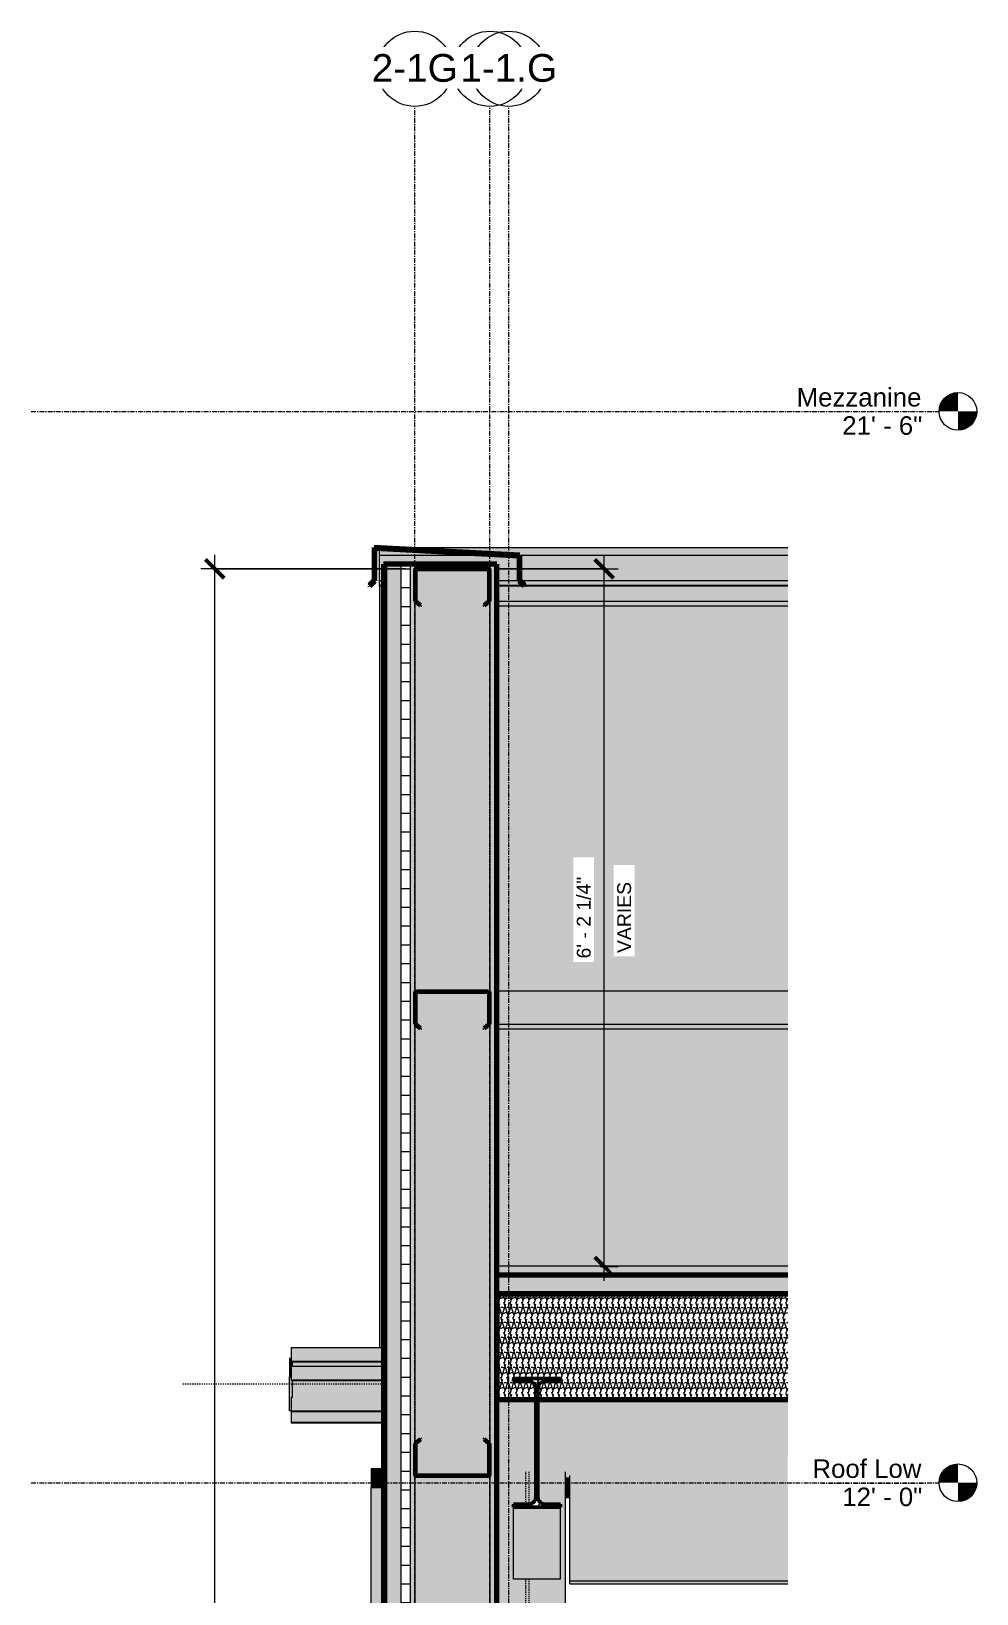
# Model space of a CAD drawing. Header units: inches. Extents: x -22111 to -21582, y -54 to 300.
# Drawn here: x -21682.4 to -21581.7, y 132.2 to 298.4 of the extents above; entities that cross this region are included whole.
import ezdxf

# ---------------------------------------------------------------- set-up
doc = ezdxf.new("R2010")
doc.units = ezdxf.units.IN
doc.header["$MEASUREMENT"] = 0
for name, pattern in [('Dash', [0.25, 0.125, -0.125]), ('Grid Line 1_2_', [0.875, 0.5, -0.125, 0.125, -0.125]), ('Hidden 1_8_', [0.1875, 0.125, -0.0625])]:
    doc.linetypes.add(name, pattern=pattern)
for name, color, linetype, lineweight in [('A-ANNO-DIMS', 211, 'Continuous', 9), ('A-ANNO-DIMS-16', 211, 'Continuous', 9), ('A-CLNG', 13, 'Continuous', 18), ('A-CLNG-PATT', 13, 'Continuous', 70), ('A-DETL', 90, 'Continuous', 9), ('A-FLOR-LEVL', 51, 'Continuous', 9), ('A-GENM', 13, 'Continuous', 9), ('A-GLAZ-CWMG', 51, 'Continuous', 9), ('A-ROOF', 132, 'Continuous', 18), ('A-WALL', 113, 'Continuous', 18), ('A-WALL-PATT', 111, 'Continuous', 70), ('L-SITE-WALL', 31, 'Continuous', 18), ('S-BEAM', 12, 'Continuous', 9), ('S-COLS', 52, 'Continuous', 9), ('S-GRID', 1, 'Continuous', 9), ('S-GRID-IDEN', 1, 'Continuous', 9)]:
    doc.layers.add(name, color=color, linetype=linetype, lineweight=lineweight)
doc.styles.add('Arial', font='arial.ttf', dxfattribs={"height": 1.967066})
doc.styles.add('Arial_1', font='arial.ttf', dxfattribs={"height": 1.475299})
doc.styles.add('Arial_2', font='arial.ttf', dxfattribs={"height": 2.950599})
doc.dimstyles.new('Linear_-_3_32__Arial', dxfattribs={"dimscale": 12, "dimtxt": 1.5, "dimasz": 0.166667, "dimexe": 0.125, "dimexo": 0.083333, "dimgap": 0.083333, "dimtad": 1, "dimdec": 4, "dimrnd": 0.0625, "dimzin": 1, "dimdsep": 46, "dimlunit": 4, "dimtxsty": 'Arial_1', "dimblk1": 'OBLIQUE', "dimblk2": 'OBLIQUE', "dimsah": 1, "dimcen": 0.09, "dimdle": 0.125, "dimazin": 0, "dimtfac": 1, "dimtdec": 4, "dimtix": 1, "dimtmove": 0, "dimatfit": 3, "dimfxl": 1, "dimtvp": 1, "dimtfill": 1, "dimfrac": 2, "dimtolj": 1, "dimtzin": 0, "dimarcsym": 2})
doc.dimstyles.new('Linear_-_3_32__Arial_2', dxfattribs={"dimscale": 12, "dimtxt": 1.5, "dimasz": 0.166667, "dimexe": 0.125, "dimexo": 0.083333, "dimgap": 0.083333, "dimtad": 1, "dimdec": 4, "dimrnd": 0.0625, "dimzin": 1, "dimdsep": 46, "dimlunit": 4, "dimtxsty": 'Arial_1', "dimblk1": 'OBLIQUE', "dimblk2": 'OBLIQUE', "dimsah": 1, "dimcen": 0.09, "dimdle": 0.125, "dimazin": 0, "dimtfac": 1, "dimtdec": 4, "dimtix": 1, "dimtmove": 0, "dimatfit": 3, "dimfxl": 1, "dimtvp": 1, "dimtfill": 1, "dimfrac": 2, "dimtolj": 1, "dimtzin": 0, "dimarcsym": 2})
pattern_1 = [(45, (-30731.112, 67.247), (-1.5839192, 1.5839192), []), (45, (-30731.112, 69.647), (-1.5839192, 1.5839192), [])]
pattern_2 = [(161.57, (-30731.032, 67.327), (-0.6397287956, 0.0002609723), [0, -4.554, 0.506, 0]), (18.43, (-30731.192, 67.327), (-0.6397287956, -0.0002609723), [0, -4.554, 0.506, 0]), (108.43, (-30731.032, 67.327), (0.320200546, -1.599823931), [1.518, -3.542]), (71.57, (-30731.192, 67.327), (0.320200546, 1.599823931), [1.518, -3.542])]

# ---------------------------------------------------------------- blocks, each defined once
blk = doc.blocks.new('Inner panel_Inn_ Callout 40')
at = {"layer": 'A-GENM'}
for points in [[(-26284.7, 150.41), (-26284.7, 151.55), (-26294.52, 151.55), (-26294.52, 150.41), (-26289.99, 150.41)], [(-26289.99, 150.35), (-26284.7, 150.35), (-26284.7, 150.41), (-26294.52, 150.41), (-26294.52, 150.35)]]:
    blk.add_hatch(color=9, dxfattribs=at).paths.add_polyline_path(points, flags=0)
at = {"layer": 'A-GENM', "color": 161}
for p, q in [((-26294.52, 150.41), (-26294.52, 151.55)), ((-26294.52, 150.35), (-26294.52, 150.41)), ((-26284.7, 150.41), (-26294.52, 150.41)), ((-26284.7, 150.35), (-26294.52, 150.35))]:
    blk.add_line(p, q, dxfattribs=at)
blk = doc.blocks.new('Inner panel_Inn_ Callout 41')
at = {"layer": 'A-GENM'}
for points in [[(-26284.7, 151.61), (-26284.7, 153.09), (-26294.39, 153.09), (-26294.39, 153.11), (-26294.52, 153.11), (-26294.52, 151.61), (-26289.99, 151.61)], [(-26289.99, 151.55), (-26284.7, 151.55), (-26284.7, 151.61), (-26294.52, 151.61), (-26294.52, 151.55)]]:
    blk.add_hatch(color=9, dxfattribs=at).paths.add_polyline_path(points, flags=0)
at = {"layer": 'A-GENM', "color": 161}
for p, q in [((-26294.52, 151.61), (-26294.52, 153.11)), ((-26294.52, 153.11), (-26294.39, 153.11)), ((-26294.52, 151.55), (-26294.52, 151.61)), ((-26284.7, 151.61), (-26294.52, 151.61)), ((-26284.7, 151.55), (-26294.52, 151.55))]:
    blk.add_line(p, q, dxfattribs=at)
blk = doc.blocks.new('Inner panel_Inn_ Callout 42')
at = {"layer": 'A-GENM'}
for points in [[(-26289.99, 154.9), (-26284.7, 154.9), (-26284.7, 156.4), (-26294.52, 156.4), (-26294.52, 154.9)], [(-26289.99, 154.84), (-26284.7, 154.84), (-26284.7, 154.9), (-26294.52, 154.9), (-26294.52, 154.84)]]:
    blk.add_hatch(color=9, dxfattribs=at).paths.add_polyline_path(points, flags=0)
at = {"layer": 'A-GENM', "color": 161}
for p, q in [((-26294.52, 154.9), (-26294.52, 156.4)), ((-26294.52, 156.4), (-26284.7, 156.4)), ((-26294.52, 154.84), (-26294.52, 154.9)), ((-26284.7, 154.9), (-26294.52, 154.9)), ((-26284.7, 154.84), (-26294.52, 154.84))]:
    blk.add_line(p, q, dxfattribs=at)
blk = doc.blocks.new('Inner panel_Inn_ Callout 43')
at = {"layer": 'A-GENM'}
for points in [[(-26289.99, 156.9), (-26284.7, 156.9), (-26284.7, 158.4), (-26294.52, 158.4), (-26294.52, 156.9)], [(-26289.99, 156.83), (-26284.7, 156.83), (-26284.7, 156.9), (-26294.52, 156.9), (-26294.52, 156.83)]]:
    blk.add_hatch(color=9, dxfattribs=at).paths.add_polyline_path(points, flags=0)
at = {"layer": 'A-GENM', "color": 161}
for p, q in [((-26294.52, 156.9), (-26294.52, 158.4)), ((-26294.52, 158.4), (-26284.7, 158.4)), ((-26294.52, 156.83), (-26294.52, 156.9)), ((-26284.7, 156.9), (-26294.52, 156.9)), ((-26284.7, 156.83), (-26294.52, 156.83))]:
    blk.add_line(p, q, dxfattribs=at)
blk = doc.blocks.new('Generic Models _ Callout 40')
at = {"layer": 'A-GENM'}
for points in [[(-26294.71, 155.29), (-26294.52, 155.3), (-26294.52, 155.36), (-26294.65, 155.36), (-26294.65, 157.17), (-26294.52, 157.17), (-26294.52, 157.23), (-26294.71, 157.23)], [(-26294.65, 155.36), (-26294.52, 155.36), (-26294.52, 156.4), (-26294.39, 156.4), (-26294.39, 156.83), (-26294.52, 156.83), (-26294.52, 157.17), (-26294.65, 157.17), (-26294.65, 156.25)], [(-26294.71, 151.65), (-26294.52, 151.65), (-26294.52, 153.11), (-26294.39, 153.11), (-26294.39, 154.84), (-26294.52, 154.84), (-26294.52, 155.29), (-26294.71, 155.29), (-26294.71, 151.76)]]:
    blk.add_hatch(color=50, dxfattribs=at).paths.add_polyline_path(points, flags=0)
at = {"layer": 'A-GENM', "color": 161}
for p, q in [((-26294.52, 157.23), (-26294.71, 157.23)), ((-26294.71, 157.23), (-26294.71, 155.29)), ((-26294.65, 155.36), (-26294.65, 157.17)), ((-26294.65, 157.17), (-26294.52, 157.17)), ((-26294.71, 155.29), (-26294.52, 155.29)), ((-26294.71, 151.65), (-26294.71, 155.29)), ((-26294.52, 155.36), (-26294.65, 155.36)), ((-26294.52, 151.65), (-26294.71, 151.65))]:
    blk.add_line(p, q, dxfattribs=at)
blk = doc.blocks.new('detail_Ryan_rvt-3-Section 8 - Callout 4')
at = {"color": 161, "lineweight": 9}
for name in ['Inner panel_Inn_ Callout 43', 'Generic Models _ Callout 40', 'Inner panel_Inn_ Callout 42', 'Inner panel_Inn_ Callout 41', 'Inner panel_Inn_ Callout 40']:
    blk.add_blockref(name, (0, 0), dxfattribs=at)
blk = doc.blocks.new('W-Wide Flange-Column - B2_D-1169473-Section 8 - Callout 4')
at = {"layer": 'S-COLS'}
blk.add_hatch(color=256, dxfattribs=at).paths.add_polyline_path([(-26265.39, 0), (-26265.39, 145.17), (-26268.28, 145.17), (-26268.28, 142.46), (-26268.26, 142.3), (-26268.2, 142.15), (-26268.12, 142.01), (-26268, 141.89), (-26267.86, 141.81), (-26267.71, 141.75), (-26267.55, 141.73), (-26265.89, 141.73), (-26265.89, 133.76), (-26270.89, 133.76), (-26270.89, 141.73), (-26269.23, 141.73), (-26269.07, 141.75), (-26268.92, 141.81), (-26268.78, 141.89), (-26268.66, 142.01), (-26268.58, 142.15), (-26268.52, 142.3), (-26268.51, 142.46), (-26268.51, 145.17), (-26272.64, 145.17), (-26272.64, 0)], flags=0)
at = {"layer": 'S-COLS', "linetype": 'Hidden 1_8_'}
for p, q in [((-26269.55, 141.73), (-26269.55, 145.17)), ((-26269.23, 145.17), (-26269.23, 141.73)), ((-26269.55, 0), (-26269.55, 133.76)), ((-26269.23, 133.76), (-26269.23, 0))]:
    blk.add_line(p, q, dxfattribs=at)
at = {"layer": 'S-COLS'}
blk.add_line((-26265.39, 145.17), (-26265.39, 0), dxfattribs=at)
blk = doc.blocks.new('W-Wide Flange - W14X22-1341277-Section 8 - Callout 4')
at = {"layer": 'S-BEAM'}
h = blk.add_hatch(dxfattribs=at)
h.set_pattern_fill('FP_13', color=256, style=0, pattern_type=2)
h.set_pattern_definition(pattern_1)
h.paths.add_polyline_path([(-26265.89, 141.4), (-26265.89, 141.73), (-26267.55, 141.73), (-26267.71, 141.75), (-26267.86, 141.81), (-26268, 141.89), (-26268.12, 142.01), (-26268.2, 142.15), (-26268.26, 142.3), (-26268.28, 142.46), (-26268.28, 154.05), (-26268.26, 154.21), (-26268.2, 154.36), (-26268.12, 154.5), (-26268, 154.62), (-26267.84, 154.71), (-26267.71, 154.76), (-26267.55, 154.78), (-26265.89, 154.78), (-26265.89, 155.11), (-26270.89, 155.11), (-26270.89, 154.78), (-26269.23, 154.78), (-26269.07, 154.76), (-26268.92, 154.7), (-26268.78, 154.62), (-26268.66, 154.5), (-26268.58, 154.36), (-26268.52, 154.21), (-26268.51, 153.98), (-26268.51, 142.46), (-26268.52, 142.3), (-26268.58, 142.15), (-26268.66, 142.01), (-26268.78, 141.89), (-26268.92, 141.81), (-26269.07, 141.75), (-26269.23, 141.73), (-26270.89, 141.73), (-26270.89, 141.4)], flags=0)
blk.add_hatch(color=256, dxfattribs=at).paths.add_polyline_path([(-26265.89, 133.76), (-26265.89, 141.4), (-26270.89, 141.4), (-26270.89, 133.76)], flags=0)
at = {"layer": 'S-BEAM', "lineweight": 50}
for p, q in [((-26265.89, 155.11), (-26270.89, 155.11)), ((-26270.89, 155.11), (-26270.89, 154.78)), ((-26270.89, 154.78), (-26269.23, 154.78)), ((-26267.55, 154.78), (-26265.89, 154.78)), ((-26265.89, 154.78), (-26265.89, 155.11)), ((-26268.51, 154.05), (-26268.51, 142.46)), ((-26268.28, 142.46), (-26268.28, 154.05)), ((-26269.23, 141.73), (-26270.89, 141.73)), ((-26270.89, 141.73), (-26270.89, 141.4)), ((-26270.89, 141.4), (-26265.89, 141.4)), ((-26265.89, 141.73), (-26267.55, 141.73)), ((-26265.89, 141.4), (-26265.89, 141.73))]:
    blk.add_line(p, q, dxfattribs=at)
at = {"layer": 'S-BEAM'}
for p, q in [((-26270.89, 133.76), (-26270.89, 141.4)), ((-26265.89, 133.76), (-26265.89, 141.4)), ((-26265.89, 133.76), (-26270.89, 133.76))]:
    blk.add_line(p, q, dxfattribs=at)
at = {"layer": 'S-BEAM', "lineweight": 50, "flags": 128}
for points in [[(-26269.23, 154.78), (-26269.07, 154.76), (-26268.92, 154.7), (-26268.78, 154.62), (-26268.66, 154.5), (-26268.58, 154.36), (-26268.52, 154.21), (-26268.51, 154.05)], [(-26268.28, 154.05), (-26268.26, 154.21), (-26268.2, 154.36), (-26268.12, 154.5), (-26268, 154.62), (-26267.86, 154.7), (-26267.71, 154.76), (-26267.55, 154.78)], [(-26268.51, 142.46), (-26268.52, 142.3), (-26268.58, 142.15), (-26268.66, 142.01), (-26268.78, 141.89), (-26268.92, 141.81), (-26269.07, 141.75), (-26269.23, 141.73)], [(-26267.55, 141.73), (-26267.71, 141.75), (-26267.86, 141.81), (-26268, 141.89), (-26268.12, 142.01), (-26268.2, 142.15), (-26268.26, 142.3), (-26268.28, 142.46)]]:
    blk.add_lwpolyline(points, dxfattribs=at)
blk = doc.blocks.new('Rectangular Mullion - Exterior 2_ x 4_5_-1142341-Section 8 - Callout 4')
at = {"layer": 'A-GLAZ-CWMG'}
blk.add_hatch(color=256, dxfattribs=at).paths.add_polyline_path([(-26286.02, 97), (-26284.7, 97), (-26284.7, 143.5), (-26286.02, 143.5), (-26286.02, 123.31)], flags=0)
for p, q in [((-26286.02, 143.5), (-26284.7, 143.5)), ((-26286.02, 97), (-26286.02, 143.5))]:
    blk.add_line(p, q, dxfattribs=at)
blk = doc.blocks.new('Rectangular Mullion - Exterior 2_ x 4_5_-1135297-Section 8 - Callout 4')
at = {"layer": 'A-GLAZ-CWMG'}
blk.add_hatch(color=256, dxfattribs=at).paths.add_polyline_path([(-26286.02, 143.5), (-26284.7, 143.5), (-26284.7, 145.5), (-26286.02, 145.5)], flags=0)
for p, q in [((-26284.7, 145.5), (-26286.02, 145.5)), ((-26286.02, 145.5), (-26286.02, 143.5)), ((-26286.02, 143.5), (-26284.7, 143.5))]:
    blk.add_line(p, q, dxfattribs=at)
blk = doc.blocks.new('W-Wide Flange - W12X19-1278585-Section 8 - Callout 4')
at = {"layer": 'S-BEAM'}
for points in [[(-26257.78, 144.55), (-26241.67, 144.55), (-26241.67, 144.79), (-26264.89, 144.79), (-26264.89, 144.55)], [(-26264.89, 134.1), (-26241.67, 134.1), (-26241.67, 144.55), (-26264.89, 144.55), (-26264.89, 142.19)], [(-26264.89, 133.58), (-26241.67, 133.58), (-26241.67, 134.1), (-26264.89, 134.1), (-26264.89, 133.59)], [(-26264.89, 133.23), (-26241.67, 133.23), (-26241.67, 133.58), (-26264.89, 133.58)]]:
    blk.add_hatch(color=256, dxfattribs=at).paths.add_polyline_path(points, flags=0)
for p, q in [((-26264.89, 144.55), (-26264.89, 144.79)), ((-26264.89, 134.1), (-26264.89, 144.55)), ((-26264.89, 133.58), (-26264.89, 134.1)), ((-26264.89, 133.23), (-26264.89, 133.58)), ((-26264.89, 133.58), (-26241.67, 133.58)), ((-26264.89, 133.23), (-26241.67, 133.23))]:
    blk.add_line(p, q, dxfattribs=at)
blk = doc.blocks.new('Girt_C - 8_D-1355457-Section 8 - Callout 4')
at = {"layer": 'S-BEAM'}
for points in [[(-26272.64, 237.8), (-26241.67, 237.8), (-26241.67, 239.46), (-26272.64, 239.46)], [(-26241.67, 237.31), (-26241.67, 237.8), (-26272.64, 237.8), (-26272.64, 237.31)]]:
    blk.add_hatch(color=256, dxfattribs=at).paths.add_polyline_path(points, flags=0)
for p, q in [((-26272.64, 237.8), (-26241.67, 237.8)), ((-26272.64, 237.31), (-26241.67, 237.31))]:
    blk.add_line(p, q, dxfattribs=at)
blk = doc.blocks.new('Girt_C - 8_D-V7-Section 8 - Callout 4')
at = {"layer": 'S-BEAM'}
for points in [[(-26241.67, 166.87), (-26241.67, 167.05), (-26272.64, 167.05), (-26272.64, 166.87)], [(-26272.64, 166.1), (-26241.67, 166.1), (-26241.67, 166.87), (-26272.64, 166.87)]]:
    blk.add_hatch(color=256, dxfattribs=at).paths.add_polyline_path(points, flags=0)
blk.add_line((-26241.67, 167.05), (-26272.64, 167.05), dxfattribs=at)
blk = doc.blocks.new('Girt_C - 8_D-1253521-Section 8 - Callout 4')
at = {"layer": 'S-BEAM'}
h = blk.add_hatch(dxfattribs=at)
h.set_pattern_fill('FP_13', color=256, style=0, pattern_type=2)
h.set_pattern_definition(pattern_1)
h.paths.add_polyline_path([(-26273.97, 237.31), (-26273.39, 237.8), (-26273.39, 241.11), (-26273.45, 241.24), (-26273.58, 241.3), (-26281.2, 241.3), (-26281.34, 241.24), (-26281.39, 241.11), (-26281.39, 237.8), (-26280.82, 237.31), (-26280.75, 237.4), (-26281.28, 237.85), (-26281.28, 241.11), (-26281.26, 241.17), (-26281.2, 241.19), (-26273.58, 241.19), (-26273.52, 241.17), (-26273.5, 241.11), (-26273.5, 237.85), (-26274.04, 237.4)], flags=0)
at = {"layer": 'S-BEAM', "lineweight": 50}
for p, q in [((-26281.39, 241.11), (-26281.39, 237.8)), ((-26281.28, 237.85), (-26281.28, 241.11)), ((-26273.58, 241.3), (-26281.2, 241.3)), ((-26281.2, 241.19), (-26273.58, 241.19)), ((-26273.5, 241.11), (-26273.5, 237.85)), ((-26273.39, 237.8), (-26273.39, 241.11)), ((-26281.39, 237.8), (-26280.82, 237.31)), ((-26280.75, 237.4), (-26281.28, 237.85)), ((-26273.5, 237.85), (-26274.04, 237.4)), ((-26273.97, 237.31), (-26273.39, 237.8)), ((-26280.82, 237.31), (-26280.75, 237.4)), ((-26274.04, 237.4), (-26273.97, 237.31))]:
    blk.add_line(p, q, dxfattribs=at)
for centre, radius, start, end in [((-26281.2, 241.11), 0.188, 90, 180), ((-26281.2, 241.11), 0.0782, 90, 177.8773), ((-26273.58, 241.11), 0.188, 0, 90), ((-26273.58, 241.11), 0.0782, 3.0424, 90)]:
    blk.add_arc(centre, radius, start, end, dxfattribs=at)
blk = doc.blocks.new('Girt_C - 8_D-1253520-Section 8 - Callout 4')
at = {"layer": 'S-BEAM'}
h = blk.add_hatch(dxfattribs=at)
h.set_pattern_fill('FP_13', color=256, style=0, pattern_type=2)
h.set_pattern_definition(pattern_1)
h.paths.add_polyline_path([(-26273.97, 192.31), (-26273.39, 192.8), (-26273.39, 196.11), (-26273.45, 196.24), (-26273.58, 196.3), (-26281.2, 196.3), (-26281.34, 196.24), (-26281.39, 196.11), (-26281.39, 192.8), (-26280.82, 192.31), (-26280.75, 192.4), (-26281.28, 192.85), (-26281.28, 196.11), (-26281.26, 196.17), (-26281.2, 196.19), (-26273.58, 196.19), (-26273.52, 196.17), (-26273.5, 196.11), (-26273.5, 192.85), (-26274.04, 192.4)], flags=0)
at = {"layer": 'S-BEAM', "lineweight": 50}
for p, q in [((-26273.58, 196.3), (-26281.2, 196.3)), ((-26281.2, 196.19), (-26273.58, 196.19)), ((-26281.39, 196.11), (-26281.39, 192.8)), ((-26281.28, 192.85), (-26281.28, 196.11)), ((-26273.5, 196.11), (-26273.5, 192.85)), ((-26273.39, 192.8), (-26273.39, 196.11)), ((-26281.39, 192.8), (-26280.82, 192.31)), ((-26280.75, 192.4), (-26281.28, 192.85)), ((-26280.82, 192.31), (-26280.75, 192.4)), ((-26273.5, 192.85), (-26274.04, 192.4)), ((-26274.04, 192.4), (-26273.97, 192.31)), ((-26273.97, 192.31), (-26273.39, 192.8))]:
    blk.add_line(p, q, dxfattribs=at)
for centre, radius, start, end in [((-26281.2, 196.11), 0.188, 90, 180), ((-26281.2, 196.11), 0.0782, 90, 177.8773), ((-26273.58, 196.11), 0.188, 0, 90), ((-26273.58, 196.11), 0.0782, 3.0424, 90)]:
    blk.add_arc(centre, radius, start, end, dxfattribs=at)
blk = doc.blocks.new('Girt_C - 8_D-1279677-Section 8 - Callout 4')
at = {"layer": 'S-BEAM'}
h = blk.add_hatch(dxfattribs=at)
h.set_pattern_fill('FP_13', color=256, style=0, pattern_type=2)
h.set_pattern_definition(pattern_1)
h.paths.add_polyline_path([(-26273.58, 144.69), (-26273.45, 144.74), (-26273.39, 144.88), (-26273.39, 148.19), (-26273.96, 148.67), (-26274.04, 148.59), (-26273.5, 148.14), (-26273.5, 144.87), (-26273.52, 144.82), (-26273.58, 144.8), (-26281.2, 144.8), (-26281.26, 144.82), (-26281.28, 144.87), (-26281.28, 148.14), (-26280.74, 148.59), (-26280.81, 148.67), (-26281.39, 148.19), (-26281.39, 144.88), (-26281.34, 144.74), (-26281.2, 144.69), (-26273.88, 144.69)], flags=0)
at = {"layer": 'S-BEAM', "lineweight": 50}
for p, q in [((-26280.81, 148.67), (-26281.39, 148.19)), ((-26281.39, 148.19), (-26281.39, 144.88)), ((-26281.28, 148.14), (-26280.74, 148.59)), ((-26281.28, 144.87), (-26281.28, 148.14)), ((-26280.74, 148.59), (-26280.81, 148.67)), ((-26273.96, 148.67), (-26274.04, 148.59)), ((-26274.04, 148.59), (-26273.5, 148.14)), ((-26273.39, 148.19), (-26273.96, 148.67)), ((-26273.5, 148.14), (-26273.5, 144.87)), ((-26273.39, 144.88), (-26273.39, 148.19)), ((-26273.58, 144.8), (-26281.2, 144.8)), ((-26281.2, 144.69), (-26273.58, 144.69))]:
    blk.add_line(p, q, dxfattribs=at)
for centre, radius, start, end in [((-26281.2, 144.88), 0.187, 180, 270), ((-26281.2, 144.88), 0.0782, 183.0424, 270), ((-26273.58, 144.88), 0.188, 270, 0), ((-26273.58, 144.88), 0.0782, 270, 357.8773)]:
    blk.add_arc(centre, radius, start, end, dxfattribs=at)
blk = doc.blocks.new('Girt_C - 8_D-V8-Section 8 - Callout 4')
at = {"layer": 'S-BEAM'}
for points in [[(-26241.67, 196.11), (-26241.67, 196.3), (-26272.64, 196.3), (-26272.64, 196.11)], [(-26241.67, 192.8), (-26241.67, 196.11), (-26272.64, 196.11), (-26272.64, 192.8)], [(-26241.67, 192.31), (-26241.67, 192.8), (-26272.64, 192.8), (-26272.64, 192.31)]]:
    blk.add_hatch(color=256, dxfattribs=at).paths.add_polyline_path(points, flags=0)
for p, q in [((-26241.67, 196.3), (-26272.64, 196.3)), ((-26272.64, 192.8), (-26241.67, 192.8)), ((-26272.64, 192.31), (-26241.67, 192.31))]:
    blk.add_line(p, q, dxfattribs=at)
blk = doc.blocks.new('Girt_C - 8_D-1253543-Section 8 - Callout 4')
at = {"layer": 'S-BEAM'}
for points in [[(-26264.89, 142.63), (-26264.89, 144.58), (-26265.39, 144.58), (-26265.39, 142.63)], [(-26264.89, 142.44), (-26264.89, 142.63), (-26265.39, 142.63), (-26265.39, 142.44)]]:
    blk.add_hatch(color=256, dxfattribs=at).paths.add_polyline_path(points, flags=0)
blk.add_line((-26265.39, 142.44), (-26264.89, 142.44), dxfattribs=at)
blk = doc.blocks.new('Level - Level Head - Circle-15001-Section 8 - Callout 4')
at = {"layer": 'A-FLOR-LEVL'}
h = blk.add_hatch(color=256, dxfattribs=at)
edge = h.paths.add_edge_path(flags=0)
edge.add_line((-26223.56, 0), (-26225.56, 0))
edge.add_arc((-26223.56, 0), 2, 90, 180, ccw=False)
edge.add_line((-26223.56, 2), (-26223.56, 0))
h = blk.add_hatch(color=256, dxfattribs=at)
edge = h.paths.add_edge_path(flags=0)
edge.add_line((-26223.56, -2), (-26223.56, 0))
edge.add_line((-26223.56, 0), (-26221.56, 0))
edge.add_arc((-26223.56, 0), 2, 270, 360, ccw=False)
blk.add_circle((-26223.56, 0), 2, dxfattribs=at)
blk = doc.blocks.new('Grid - Grid Head - Circle-14747-Section 8 - Callout 4')
at = {"layer": 'S-GRID-IDEN'}
blk.add_circle((-26281.39, 294.45), 4, dxfattribs=at)
blk = doc.blocks.new('DIMBLOCK6-Section 8 - Callout 4')
at = {"layer": 'A-ANNO-DIMS-16'}
for p, q in [((-21662.85, -1.5), (-21662.85, 242.74)), ((-21642.57, 241.24), (-21664.35, 241.24)), ((-21662.85, 241.24), (-21642.57, 241.24)), ((-21663.26, 0), (-21661.35, 0)), ((-21662.85, 0), (-21663.26, 0))]:
    blk.add_line(p, q, dxfattribs=at)
at = {"layer": 'A-ANNO-DIMS-16', "lineweight": 50}
for p, q in [((-21662.85, 241.24), (-21663.85, 242.24)), ((-21662.85, 241.24), (-21661.85, 240.24)), ((-21662.85, 0), (-21663.85, 1)), ((-21662.85, 0), (-21661.85, -1))]:
    blk.add_line(p, q, dxfattribs=at)
at = {"layer": 'A-ANNO-DIMS-16', "color": 0, "insert": (-21665.76, 115.73), "char_height": 1.4753, "width": 11.7415, "attachment_point": 1, "rotation": 90, "line_spacing_factor": 0.938532, "style": 'Arial_1', "bg_fill": 3, "box_fill_scale": 1.25, "bg_fill_color": 0, "bg_fill_transparency": 0}
blk.add_mtext('20\' - 1 1/4"', dxfattribs=at)
blk = doc.blocks.new('_Oblique')
at = {"color": 0, "linetype": 'ByBlock', "lineweight": -2}
blk.add_line((-0.5, -0.5), (0.5, 0.5), dxfattribs=at)
blk = doc.blocks.new('DIMBLOCK7-Section 8 - Callout 4')
at = {"layer": 'A-ANNO-DIMS-16'}
for p, q in [((-21621.41, 165.5), (-21621.41, 242.74)), ((-21632.57, 241.24), (-21619.91, 241.24)), ((-21621.41, 241.24), (-21632.57, 241.24)), ((-21621.82, 167), (-21619.91, 167)), ((-21621.41, 167), (-21621.82, 167))]:
    blk.add_line(p, q, dxfattribs=at)
at = {"layer": 'A-ANNO-DIMS-16', "lineweight": 50}
for p, q in [((-21621.41, 241.24), (-21622.41, 242.24)), ((-21621.41, 241.24), (-21620.41, 240.24)), ((-21621.41, 167), (-21622.41, 168)), ((-21621.41, 167), (-21620.41, 166))]:
    blk.add_line(p, q, dxfattribs=at)
at = {"layer": 'A-ANNO-DIMS-16', "color": 0, "attachment_point": 1, "rotation": 90, "line_spacing_factor": 0.938532, "style": 'Arial_1', "bg_fill": 3, "box_fill_scale": 1.25, "bg_fill_color": 0, "bg_fill_transparency": 0}
for s, insert, char_height, width in [('6\' - 2 1/4"', (-21624.32, 199.79), 1.4753, 10.3846), ('VARIES', (-21620.02, 200.37), 1.475, 9)]:
    blk.add_mtext(s, dxfattribs=dict(at, insert=insert, char_height=char_height, width=width))

msp = doc.modelspace()

# ---------------------------------------------------------------- hatches: boundary and pattern name
at = {"layer": 'A-CLNG-PATT', "lineweight": 9}
h = msp.add_hatch(dxfattribs=at)
h.set_pattern_fill('FP_15', color=256, style=0, pattern_type=2)
h.set_pattern_definition(pattern_2)
h.paths.add_polyline_path([(-21630.03967, 152.85419), (-21601.85126, 152.85419), (-21601.85126, 164.11396), (-21632.82206, 164.11396), (-21632.82206, 152.85419)], flags=0)
at = {"layer": 'A-CLNG-PATT', "lineweight": 5}
h = msp.add_hatch(color=256, dxfattribs=at)
h.paths.add_polyline_path([(-21625.57206, 144.57617), (-21625.07206, 144.57617), (-21625.07206, 144.79194), (-21601.85126, 144.79194), (-21601.85126, 152.85419), (-21628.45706, 152.85419), (-21628.45706, 145.16992), (-21625.57206, 145.16992), (-21625.57206, 144.59424)], flags=0)
h.paths.add_polyline_path([(-21628.68706, 145.16992), (-21628.68706, 152.85419), (-21632.82206, 152.85419), (-21632.82206, 145.16992), (-21630.03967, 145.16992)], flags=0)
at = {"layer": 'A-ROOF'}
msp.add_hatch(color=256, dxfattribs=at).paths.add_polyline_path([(-21632.82206, 164.10094), (-21601.85126, 164.10094), (-21601.85126, 166.10267), (-21632.82206, 166.10267)], flags=0)
at = {"layer": 'A-ROOF', "lineweight": 5}
for points in [[(-21644.88456, 156.39757), (-21644.88456, 156.83469), (-21654.57206, 156.83469), (-21654.57206, 156.39757), (-21650.17426, 156.39757)], [(-21650.17426, 153.09056), (-21644.88456, 153.09056), (-21644.88456, 154.83643), (-21654.57206, 154.83643), (-21654.57206, 153.09056)]]:
    msp.add_hatch(color=256, dxfattribs=at).paths.add_polyline_path(points, flags=0)
at = {"layer": 'A-WALL', "lineweight": 9}
msp.add_hatch(color=256, dxfattribs=at).paths.add_polyline_path([(-21646.34037, 239.45581), (-21645.82206, 239.97411), (-21645.82206, 243.43414), (-21630.44706, 242.62837), (-21630.44706, 239.97411), (-21629.92876, 239.45581), (-21629.88456, 239.5), (-21630.38456, 240), (-21630.38456, 242.68768), (-21645.88456, 243.5), (-21645.88456, 240), (-21646.38456, 239.5)], flags=0)
at = {"layer": 'A-WALL', "lineweight": 5}
h = msp.add_hatch(color=256, dxfattribs=at)
h.paths.add_polyline_path([(-21630.38456, 242.68768), (-21601.85126, 242.68768), (-21601.85126, 243.5), (-21645.32206, 243.5), (-21645.32206, 243.47052), (-21630.44706, 242.69095)], flags=0)
h.paths.add_polyline_path([(-21645.1137, 242.68768), (-21631.57877, 242.68768), (-21645.32206, 243.40793), (-21645.32206, 242.68768)], flags=0)
h = msp.add_hatch(color=256, dxfattribs=at)
h.paths.add_polyline_path([(-21629.88456, 240), (-21601.85126, 240), (-21601.85126, 242.68768), (-21630.38456, 242.68768), (-21630.38456, 240), (-21629.92876, 240)], flags=0)
h.paths.add_polyline_path([(-21644.88456, 240), (-21644.88456, 241.75), (-21632.82206, 241.75), (-21632.82206, 240), (-21630.44706, 240), (-21630.44706, 242.62837), (-21631.57877, 242.68768), (-21645.32206, 242.68768), (-21645.32206, 240)], flags=0)
h = msp.add_hatch(color=256, dxfattribs=at)
h.paths.add_polyline_path([(-21630.38456, 239.5), (-21629.97295, 239.5), (-21630.44706, 239.97411), (-21630.44706, 240), (-21632.82206, 240), (-21632.82206, 239.5), (-21630.44706, 239.5)], flags=0)
h.paths.add_polyline_path([(-21645.32206, 239.5), (-21644.88456, 239.5), (-21644.88456, 240), (-21645.32206, 240)], flags=0)
h.paths.add_polyline_path([(-21601.85126, 239.5), (-21601.85126, 240), (-21630.38456, 240), (-21629.88456, 239.5)], flags=0)
h = msp.add_hatch(color=256, dxfattribs=at)
h.paths.add_polyline_path([(-21629.92876, 239.45581), (-21601.85126, 239.45581), (-21601.85126, 239.5), (-21629.88456, 239.5)], flags=0)
h.paths.add_polyline_path([(-21629.92876, 239.45581), (-21629.97295, 239.5), (-21632.82206, 239.5), (-21632.82206, 239.45581), (-21630.38456, 239.45581)], flags=0)
h.paths.add_polyline_path([(-21644.88456, 239.45581), (-21644.88456, 239.5), (-21645.32206, 239.5), (-21645.32206, 239.45581)], flags=0)
at = {"layer": 'A-WALL-PATT', "lineweight": 9}
h = msp.add_hatch(dxfattribs=at)
h.set_pattern_fill('FP_14', color=256, style=0, pattern_type=2)
h.set_pattern_definition([(0, (-30731.112, 67.247), (0, 2), []), (90, (-30731.112, 67.247), (-2, 1e-16), [])])
h.paths.add_polyline_path([(-21642.07206, 0), (-21642.07206, 241.75), (-21643.07206, 241.75), (-21643.07206, 0)], flags=0)
h = msp.add_hatch(dxfattribs=at)
h.set_pattern_fill('FP_15', color=256, style=0, pattern_type=2)
h.set_pattern_definition(pattern_2)
h.paths.add_polyline_path([(-21633.57206, 0), (-21633.57206, 241.75), (-21641.57206, 241.75), (-21641.57206, 0)], flags=0)
at = {"layer": 'L-SITE-WALL'}
msp.add_hatch(color=256, dxfattribs=at).paths.add_polyline_path([(-21644.57206, 0), (-21644.57206, 241.75), (-21644.88456, 241.75), (-21644.88456, 0)], flags=0)
at = {"layer": 'L-SITE-WALL', "lineweight": 5}
for points in [[(-21643.07206, 0), (-21643.07206, 241.75), (-21644.57206, 241.75), (-21644.57206, 0)], [(-21641.57206, 0), (-21641.57206, 241.75), (-21642.07206, 241.75), (-21642.07206, 0)], [(-21632.82206, 0), (-21632.82206, 241.75), (-21633.57206, 241.75), (-21633.57206, 0)]]:
    msp.add_hatch(color=256, dxfattribs=at).paths.add_polyline_path(points, flags=0)
h = msp.add_hatch(color=256, dxfattribs=at)
h.paths.add_polyline_path([(-21644.88456, 158.39584), (-21644.88456, 239.45581), (-21645.32206, 239.45581), (-21645.32206, 158.39584)], flags=0)
h.paths.add_polyline_path([(-21601.85126, 167.05469), (-21601.85126, 192.31387), (-21632.82206, 192.31387), (-21632.82206, 167.05469)], flags=0)
h.paths.add_polyline_path([(-21601.85126, 196.29688), (-21601.85126, 237.31387), (-21632.82206, 237.31387), (-21632.82206, 196.29688)], flags=0)

# ---------------------------------------------------------------- linework, layer by layer
at = {"layer": 'A-CLNG', "lineweight": 70}
for p, q in [((-21601.85126, 164.11396), (-21632.82206, 164.11396)), ((-21632.82206, 164.11396), (-21632.82206, 152.85419)), ((-21632.82206, 152.85419), (-21601.85126, 152.85419))]:
    msp.add_line(p, q, dxfattribs=at)
at = {"layer": 'A-DETL', "linetype": 'Dash'}
msp.add_line((-21644.88456, 154.50694), (-21666.28192, 154.50694), dxfattribs=at)
at = {"layer": 'A-ROOF', "lineweight": 70}
for p, q in [((-21601.85126, 166.10267), (-21632.82206, 166.10267)), ((-21632.82206, 164.10094), (-21601.85126, 164.10094))]:
    msp.add_line(p, q, dxfattribs=at)
at = {"layer": 'A-ROOF'}
for p, q in [((-21654.57206, 156.39757), (-21654.57206, 156.83469)), ((-21654.57206, 153.09056), (-21654.57206, 154.83643))]:
    msp.add_line(p, q, dxfattribs=at)
at = {"layer": 'A-WALL', "lineweight": 70}
for p, q in [((-21630.38456, 242.68768), (-21645.88456, 243.5)), ((-21645.88456, 243.5), (-21645.88456, 240)), ((-21645.82206, 239.97411), (-21645.82206, 243.43414)), ((-21645.82206, 243.43414), (-21630.44706, 242.62837)), ((-21630.44706, 242.62837), (-21630.44706, 239.97411)), ((-21630.38456, 240), (-21630.38456, 242.68768)), ((-21645.88456, 240), (-21646.38456, 239.5)), ((-21646.38456, 239.5), (-21646.34037, 239.45581)), ((-21646.34037, 239.45581), (-21645.82206, 239.97411)), ((-21630.44706, 239.97411), (-21629.92876, 239.45581)), ((-21629.88456, 239.5), (-21630.38456, 240)), ((-21629.92876, 239.45581), (-21629.88456, 239.5))]:
    msp.add_line(p, q, dxfattribs=at)
at = {"layer": 'A-WALL'}
for p, q in [((-21645.32206, 243.5), (-21601.85126, 243.5)), ((-21645.32206, 243.47052), (-21645.32206, 243.5)), ((-21645.32206, 239.45581), (-21645.32206, 243.40793)), ((-21645.32206, 242.68768), (-21631.57877, 242.68768)), ((-21644.57206, 241.75), (-21644.57206, 0)), ((-21643.07206, 241.75), (-21643.07206, 0)), ((-21642.07206, 241.75), (-21642.07206, 0)), ((-21641.57206, 241.75), (-21641.57206, 0)), ((-21633.57206, 241.75), (-21633.57206, 0)), ((-21630.38456, 242.68768), (-21601.85126, 242.68768)), ((-21645.32206, 240), (-21644.88456, 240)), ((-21645.32206, 239.5), (-21644.88456, 239.5)), ((-21645.32206, 239.45581), (-21644.88456, 239.45581)), ((-21632.82206, 240), (-21630.44706, 240)), ((-21632.82206, 239.5), (-21629.97295, 239.5)), ((-21632.82206, 239.45581), (-21601.85126, 239.45581)), ((-21630.38456, 240), (-21601.85126, 240)), ((-21629.88456, 239.5), (-21601.85126, 239.5))]:
    msp.add_line(p, q, dxfattribs=at)
at = {"layer": 'L-SITE-WALL', "lineweight": 70}
for p, q in [((-21632.82206, 241.75), (-21644.88456, 241.75)), ((-21644.88456, 241.75), (-21644.88456, 0)), ((-21632.82206, 0), (-21632.82206, 241.75))]:
    msp.add_line(p, q, dxfattribs=at)
at = {"layer": 'L-SITE-WALL'}
msp.add_line((-21645.32206, 239.45581), (-21645.32206, 158.39584), dxfattribs=at)
at = {"layer": 'S-GRID', "linetype": 'Grid Line 1_2_'}
for p, q in [((-21641.57206, -43.81753), (-21641.57206, 290.44813)), ((-21641.57206, -43.81753), (-21641.57206, 290.44813)), ((-21633.57206, -43.81753), (-21633.57206, 290.44813)), ((-21631.57206, -43.81753), (-21631.57206, 290.44813))]:
    msp.add_line(p, q, dxfattribs=at)

# ---------------------------------------------------------------- block references
at = {"layer": 'A-FLOR-LEVL'}
for p in [(4639.81816, 258), (4639.81816, 144)]:
    msp.add_blockref('Level - Level Head - Circle-15001-Section 8 - Callout 4', p, dxfattribs=at)
at = {"layer": 'A-GLAZ-CWMG'}
for name in ['Rectangular Mullion - Exterior 2_ x 4_5_-1135297-Section 8 - Callout 4', 'Rectangular Mullion - Exterior 2_ x 4_5_-1142341-Section 8 - Callout 4']:
    msp.add_blockref(name, (4639.81816, 0), dxfattribs=at)
at = {"layer": 'S-BEAM'}
for name in ['Girt_C - 8_D-1253521-Section 8 - Callout 4', 'Girt_C - 8_D-1355457-Section 8 - Callout 4', 'Girt_C - 8_D-1253520-Section 8 - Callout 4', 'Girt_C - 8_D-V8-Section 8 - Callout 4', 'Girt_C - 8_D-V7-Section 8 - Callout 4', 'W-Wide Flange - W14X22-1341277-Section 8 - Callout 4', 'Girt_C - 8_D-1279677-Section 8 - Callout 4', 'W-Wide Flange - W12X19-1278585-Section 8 - Callout 4', 'Girt_C - 8_D-1253543-Section 8 - Callout 4']:
    msp.add_blockref(name, (4639.81816, 0), dxfattribs=at)
at = {"layer": 'S-COLS'}
msp.add_blockref('W-Wide Flange-Column - B2_D-1169473-Section 8 - Callout 4', (4639.81816, 0), dxfattribs=at)
at = {"layer": 'S-GRID-IDEN'}
msp.add_blockref('Grid - Grid Head - Circle-14747-Section 8 - Callout 4', (4639.81816, 0), dxfattribs=at)

# ---------------------------------------------------------------- texts
at = {"layer": 'A-FLOR-LEVL', "insert": (-21587.6286, 260.48644), "char_height": 1.967066, "width": 15.816, "attachment_point": 3, "line_spacing_factor": 0.938532, "style": 'Arial', "bg_fill": 3, "box_fill_scale": 1.25, "bg_fill_color": 0, "bg_fill_transparency": 0}
msp.add_mtext('Mezzanine', dxfattribs=at)

# ---------------------------------------------------------------- next in the draw order: texts
at = {"layer": 'A-FLOR-LEVL', "char_height": 1.967066, "attachment_point": 3, "line_spacing_factor": 0.938532, "style": 'Arial', "bg_fill": 3, "box_fill_scale": 1.25, "bg_fill_color": 0, "bg_fill_transparency": 0}
for s, insert, width in [('21\' - 6"', (-21587.5306, 257.48123), 10.152), ('Roof Low', (-21587.6286, 146.48644), 13.752)]:
    msp.add_mtext(s, dxfattribs=dict(at, insert=insert, width=width))
at = {"layer": 'S-GRID-IDEN', "insert": (-21641.57283, 296.02094), "char_height": 2.950599, "width": 10.908, "attachment_point": 2, "line_spacing_factor": 0.938532, "style": 'Arial_2', "bg_fill": 3, "box_fill_scale": 1.25, "bg_fill_color": 0, "bg_fill_transparency": 0}
msp.add_mtext('1-1G', dxfattribs=at)

# ---------------------------------------------------------------- next in the draw order: dimensions: what is measured, and where the dimension line sits
at = {"layer": 'A-ANNO-DIMS'}
dim = msp.add_linear_dim(base=(-21621.40953, 241.24219), p1=(-21622.82375, 167), p2=(-21633.57206, 241.24219), angle=90, text='<>\\XVARIES', dimstyle='Linear_-_3_32__Arial_2', override={"dimpost": '<>', "dimfxl": 75.016189}, dxfattribs=at)
dim.commit()
dim.dimension.update_dxf_attribs({"geometry": 'DIMBLOCK7-Section 8 - Callout 4', "text_midpoint": (-21621.40953, 204.12109)})

# ---------------------------------------------------------------- next in the draw order: linework, layer by layer
at = {"layer": 'A-FLOR-LEVL', "linetype": 'Grid Line 1_2_'}
msp.add_line((-21682.40575, 258), (-21585.7369, 258), dxfattribs=at)

# ---------------------------------------------------------------- next in the draw order: block references
at = {"layer": 'S-GRID-IDEN'}
msp.add_blockref('Grid - Grid Head - Circle-14747-Section 8 - Callout 4', (4647.81816, 0), dxfattribs=at)

# ---------------------------------------------------------------- next in the draw order: texts
at = {"layer": 'A-FLOR-LEVL', "insert": (-21587.5306, 143.48123), "char_height": 1.967066, "width": 10.152, "attachment_point": 3, "line_spacing_factor": 0.938532, "style": 'Arial', "bg_fill": 3, "box_fill_scale": 1.25, "bg_fill_color": 0, "bg_fill_transparency": 0}
msp.add_mtext('12\' - 0"', dxfattribs=at)

# ---------------------------------------------------------------- next in the draw order: linework, layer by layer
at = {"layer": 'A-FLOR-LEVL', "linetype": 'Grid Line 1_2_'}
msp.add_line((-21682.40575, 144), (-21585.7369, 144), dxfattribs=at)

# ---------------------------------------------------------------- next in the draw order: texts
at = {"layer": 'S-GRID-IDEN', "insert": (-21633.57283, 296.02094), "char_height": 2.950599, "width": 7.092, "attachment_point": 2, "line_spacing_factor": 0.938532, "style": 'Arial_2', "bg_fill": 3, "box_fill_scale": 1.25, "bg_fill_color": 0, "bg_fill_transparency": 0}
msp.add_mtext('2-1', dxfattribs=at)

# ---------------------------------------------------------------- next in the draw order: block references
at = {"layer": 'S-GRID-IDEN'}
msp.add_blockref('Grid - Grid Head - Circle-14747-Section 8 - Callout 4', (4649.81816, 0), dxfattribs=at)

# ---------------------------------------------------------------- next in the draw order: dimensions: what is measured, and where the dimension line sits
at = {"layer": 'A-ANNO-DIMS'}
dim = msp.add_linear_dim(base=(-21662.85077, 241.24219), p1=(-21664.26498, 0), p2=(-21641.57206, 241.24219), angle=90, dimstyle='Linear_-_3_32__Arial', override={"dimpost": '<>', "dimfxl": 242.307164}, dxfattribs=at)
dim.commit()
dim.dimension.update_dxf_attribs({"geometry": 'DIMBLOCK6-Section 8 - Callout 4', "text_midpoint": (-21664.61358, 120.62109)})

# ---------------------------------------------------------------- next in the draw order: block references
at = {"color": 130, "lineweight": 5}
msp.add_blockref('detail_Ryan_rvt-3-Section 8 - Callout 4', (4639.81816, 0), dxfattribs=at)

# ---------------------------------------------------------------- next in the draw order: texts
at = {"layer": 'S-GRID-IDEN', "insert": (-21631.57283, 296.02094), "char_height": 2.950599, "width": 12.276, "attachment_point": 2, "line_spacing_factor": 0.938532, "style": 'Arial_2', "bg_fill": 3, "box_fill_scale": 1.25, "bg_fill_color": 0, "bg_fill_transparency": 0}
msp.add_mtext('1-1.G', dxfattribs=at)

# ---------------------------------------------------------------- next in the draw order: block references
at = {"layer": 'S-GRID-IDEN'}
msp.add_blockref('Grid - Grid Head - Circle-14747-Section 8 - Callout 4', (4639.81816, 0), dxfattribs=at)

# ---------------------------------------------------------------- next in the draw order: texts
at = {"layer": 'S-GRID-IDEN', "insert": (-21641.57283, 296.02094), "char_height": 2.950599, "width": 10.908, "attachment_point": 2, "line_spacing_factor": 0.938532, "style": 'Arial_2', "bg_fill": 3, "box_fill_scale": 1.25, "bg_fill_color": 0, "bg_fill_transparency": 0}
msp.add_mtext('2-1G', dxfattribs=at)

doc.saveas('drawing.dxf')
